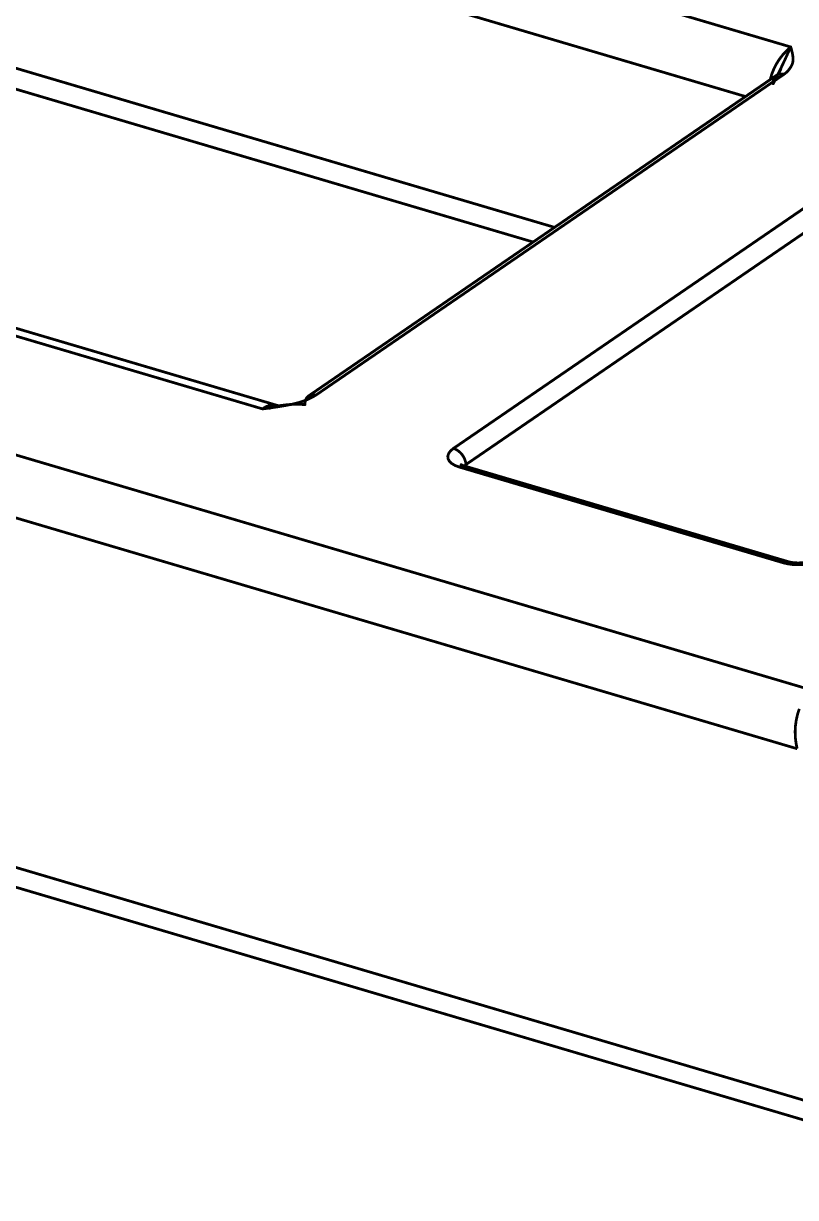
# Model space of a CAD drawing. Header units: inches. Extents: x 0 to 35.2, y -0.7 to 15.9.
# Drawn here: x 34.214 to 34.3539, y 9.4648 to 9.6776 of the extents above; entities that cross this region are included whole.
import ezdxf

# ---------------------------------------------------------------- set-up
doc = ezdxf.new("R2010")
doc.units = ezdxf.units.IN
doc.header["$MEASUREMENT"] = 0
doc.layers.add('Dimensions', color=6, linetype='Continuous')

msp = doc.modelspace()

# ---------------------------------------------------------------- linework, layer by layer
at = {"layer": 'Dimensions'}
for points in [[(33.86248, 9.81835, 0.0005, 0.0005, 0), (34.35301, 9.67336, 0.0005, 0.0005, 0)], [(33.86457, 9.80633, 0.0005, 0.0005, 0), (34.34481, 9.66438, 0.0005, 0.0005, 0)], [(33.76677, 9.75274, 0.0005, 0.0005, 0), (34.2573, 9.60775, 0.0005, 0.0005, 0)], [(33.77304, 9.75231, 0.0005, 0.0005, 0), (34.26004, 9.60836, 0.0005, 0.0005, 0)], [(33.73012, 9.74202, 0.0005, 0.0005, 0), (34.35698, 9.55673, 0.0005, 0.0005, 0)], [(33.72591, 9.73186, 0.0005, 0.0005, 0), (34.35417, 9.54615, 0.0005, 0.0005, 0)], [(34.34928, 9.66744, 0.0005, 0.0005, -0.163837), (34.35301, 9.67336, 0.0005, 0.0005, 0)], [(34.35192, 9.67098, 0.0005, 0.0005, 0), (34.35301, 9.67336, 0.0005, 0.0005, 0)], [(34.35301, 9.67336, 0.0005, 0.0005, -0.013969), (34.35327, 9.67237, 0.0005, 0.0005, 0)], [(34.20265, 9.67245, 0.0005, 0.0005, 0), (34.31022, 9.64066, 0.0005, 0.0005, 0)], [(34.35192, 9.67098, 0.0005, 0.0005, -0.005117), (34.35059, 9.66822, 0.0005, 0.0005, 0)], [(34.35332, 9.67035, 0.0005, 0.0005, -0.148823), (34.35177, 9.6684, 0.0005, 0.0005, 0)], [(34.35327, 9.67237, 0.0005, 0.0005, -0.042697), (34.35342, 9.67137, 0.0005, 0.0005, 0)], [(34.35342, 9.67137, 0.0005, 0.0005, -0.07954), (34.35332, 9.67035, 0.0005, 0.0005, 0)], [(34.20125, 9.66907, 0.0005, 0.0005, 0), (34.30634, 9.638, 0.0005, 0.0005, 0)], [(34.26561, 9.61009, 0.0005, 0.0005, 0), (34.35046, 9.66825, 0.0005, 0.0005, 0)], [(34.26693, 9.61023, 0.0005, 0.0005, 0), (34.35177, 9.6684, 0.0005, 0.0005, 0)], [(34.3499, 9.66739, 0.0005, 0.0005, -0.224634), (34.35057, 9.66832, 0.0005, 0.0005, 0)], [(34.35059, 9.66834, 0.0005, 0.0005, -0.018226), (34.3504, 9.6682, 0.0005, 0.0005, 0)], [(34.35057, 9.66832, 0.0005, 0.0005, -0.184757), (34.35177, 9.6684, 0.0005, 0.0005, 0)], [(34.35078, 9.66852, 0.0005, 0.0005, -0.047562), (34.35059, 9.66834, 0.0005, 0.0005, 0)], [(34.35094, 9.66877, 0.0005, 0.0005, -0.053306), (34.35078, 9.66852, 0.0005, 0.0005, 0)], [(34.35124, 9.66944, 0.0005, 0.0005, -0.030001), (34.35094, 9.66877, 0.0005, 0.0005, 0)], [(34.34984, 9.6667, 0.0005, 0.0005, 0), (34.35059, 9.66822, 0.0005, 0.0005, 0)], [(34.34984, 9.6667, 0.0005, 0.0005, -0.039368), (34.3499, 9.66739, 0.0005, 0.0005, 0)], [(34.2919, 9.6006, 0.0005, 0.0005, 0), (34.38134, 9.66191, 0.0005, 0.0005, 0)], [(34.29416, 9.59767, 0.0005, 0.0005, 0), (34.3836, 9.65898, 0.0005, 0.0005, 0)], [(33.90455, 9.61569, 0.0005, 0.0005, 0), (34.39802, 9.46983, 0.0005, 0.0005, 0)], [(33.90687, 9.61141, 0.0005, 0.0005, 0), (34.40205, 9.46505, 0.0005, 0.0005, 0)], [(34.26355, 9.60882, 0.0005, 0.0005, -0.017766), (34.26152, 9.60838, 0.0005, 0.0005, 0)], [(34.2654, 9.60944, 0.0005, 0.0005, -0.037507), (34.26355, 9.60882, 0.0005, 0.0005, 0)], [(34.265, 9.60854, 0.0005, 0.0005, -0.164106), (34.2653, 9.60978, 0.0005, 0.0005, 0)], [(34.2653, 9.60978, 0.0005, 0.0005, -0.333181), (34.26693, 9.61023, 0.0005, 0.0005, 0)], [(34.26693, 9.61023, 0.0005, 0.0005, -0.028321), (34.2654, 9.60944, 0.0005, 0.0005, 0)], [(34.2573, 9.60775, 0.0005, 0.0005, -0.234746), (34.26001, 9.60837, 0.0005, 0.0005, 0)], [(34.26152, 9.60838, 0.0005, 0.0005, -0.013431), (34.2573, 9.60775, 0.0005, 0.0005, 0)], [(34.25751, 9.60783, 0.0005, 0.0005, 0), (34.25915, 9.60813, 0.0005, 0.0005, 0)], [(34.25858, 9.60787, 0.0005, 0.0005, -0.017977), (34.25941, 9.60829, 0.0005, 0.0005, 0)], [(34.25915, 9.60813, 0.0005, 0.0005, -0.009772), (34.26075, 9.60839, 0.0005, 0.0005, 0)], [(34.25941, 9.60829, 0.0005, 0.0005, -0.050543), (34.2597, 9.60839, 0.0005, 0.0005, 0)], [(34.2597, 9.60839, 0.0005, 0.0005, -0.095775), (34.25989, 9.60839, 0.0005, 0.0005, 0)], [(34.25989, 9.60839, 0.0005, 0.0005, -0.058675), (34.26001, 9.60835, 0.0005, 0.0005, 0)], [(34.26075, 9.60839, 0.0005, 0.0005, -0.01844), (34.26226, 9.60855, 0.0005, 0.0005, 0)], [(34.26226, 9.60855, 0.0005, 0.0005, -0.025749), (34.265, 9.60854, 0.0005, 0.0005, 0)], [(34.29102, 9.59968, 0.0005, 0.0005, 0), (34.29137, 9.60016, 0.0005, 0.0005, 0)], [(34.29137, 9.60016, 0.0005, 0.0005, 0), (34.2919, 9.6006, 0.0005, 0.0005, 0)], [(34.2919, 9.6006, 0.0005, 0.0005, -0.290623), (34.29416, 9.59767, 0.0005, 0.0005, 0)], [(34.29086, 9.5992, 0.0005, 0.0005, 0), (34.29102, 9.59968, 0.0005, 0.0005, 0)], [(34.29086, 9.5992, 0.0005, 0.0005, 0), (34.29091, 9.59872, 0.0005, 0.0005, 0)], [(34.29091, 9.59872, 0.0005, 0.0005, 0), (34.29115, 9.59826, 0.0005, 0.0005, 0)], [(34.29115, 9.59826, 0.0005, 0.0005, 0), (34.29159, 9.59785, 0.0005, 0.0005, 0)], [(34.29159, 9.59785, 0.0005, 0.0005, 0), (34.2922, 9.59749, 0.0005, 0.0005, 0)], [(34.2922, 9.59749, 0.0005, 0.0005, 0), (34.29296, 9.59721, 0.0005, 0.0005, 0)], [(34.29296, 9.59721, 0.0005, 0.0005, -0.237149), (34.29387, 9.59741, 0.0005, 0.0005, 0)], [(34.29296, 9.59721, 0.0005, 0.0005, 0), (34.35168, 9.57985, 0.0005, 0.0005, 0)], [(34.29332, 9.59764, 0.0005, 0.0005, -4.827814), (34.29331, 9.59765, 0.0005, 0.0005, 0)], [(34.29339, 9.5976, 0.0005, 0.0005, -0.01465), (34.29331, 9.59765, 0.0005, 0.0005, 0)], [(34.29352, 9.59754, 0.0005, 0.0005, -0.03661), (34.29339, 9.5976, 0.0005, 0.0005, 0)], [(34.29387, 9.59741, 0.0005, 0.0005, -0.02068), (34.29352, 9.59754, 0.0005, 0.0005, 0)], [(34.29387, 9.59741, 0.0005, 0.0005, 0), (34.2939, 9.59745, 0.0005, 0.0005, 0)], [(34.29387, 9.59741, 0.0005, 0.0005, 0), (34.35259, 9.58005, 0.0005, 0.0005, 0)], [(34.29387, 9.59741, 0.0005, 0.0005, 0), (34.2939, 9.5974, 0.0005, 0.0005, 0)], [(34.2939, 9.59745, 0.0005, 0.0005, 0), (34.29416, 9.59767, 0.0005, 0.0005, 0)], [(34.29416, 9.59767, 0.0005, 0.0005, 0), (34.29419, 9.59732, 0.0005, 0.0005, 0)], [(34.35901, 9.58076, 0.0005, 0.0005, -0.200602), (34.35168, 9.57985, 0.0005, 0.0005, 0)], [(34.35168, 9.57985, 0.0005, 0.0005, -0.234903), (34.35259, 9.58006, 0.0005, 0.0005, 0)], [(34.35357, 9.57987, 0.0005, 0.0005, -0.039025), (34.35259, 9.58005, 0.0005, 0.0005, 0)], [(34.35599, 9.57999, 0.0005, 0.0005, -0.072564), (34.35357, 9.57987, 0.0005, 0.0005, 0)], [(34.35417, 9.54615, 0.0005, 0.0005, -0.149235), (34.35456, 9.55339, 0.0005, 0.0005, 0)]]:
    msp.add_lwpolyline(points, format="xyseb", dxfattribs=at)
for points in [[(34.35289, 9.67336, 0.00025, 0.00025, 1), (34.35314, 9.67336, 0.00025, 0.00025, 1)], [(34.35289, 9.67336, 0.00025, 0.00025, 1), (34.35314, 9.67336, 0.00025, 0.00025, 1)], [(34.35289, 9.67336, 0.00025, 0.00025, 1), (34.35314, 9.67336, 0.00025, 0.00025, 1)], [(34.35289, 9.67336, 0.00025, 0.00025, 1), (34.35314, 9.67336, 0.00025, 0.00025, 1)], [(34.3518, 9.67098, 0.00025, 0.00025, 1), (34.35205, 9.67098, 0.00025, 0.00025, 1)], [(34.3518, 9.67098, 0.00025, 0.00025, 1), (34.35205, 9.67098, 0.00025, 0.00025, 1)], [(34.35315, 9.67237, 0.00025, 0.00025, 1), (34.3534, 9.67237, 0.00025, 0.00025, 1)], [(34.35315, 9.67237, 0.00025, 0.00025, 1), (34.3534, 9.67237, 0.00025, 0.00025, 1)], [(34.35319, 9.67035, 0.00025, 0.00025, 1), (34.35344, 9.67035, 0.00025, 0.00025, 1)], [(34.35319, 9.67035, 0.00025, 0.00025, 1), (34.35344, 9.67035, 0.00025, 0.00025, 1)], [(34.35329, 9.67137, 0.00025, 0.00025, 1), (34.35354, 9.67137, 0.00025, 0.00025, 1)], [(34.35329, 9.67137, 0.00025, 0.00025, 1), (34.35354, 9.67137, 0.00025, 0.00025, 1)], [(34.35033, 9.66825, 0.00025, 0.00025, 1), (34.35058, 9.66825, 0.00025, 0.00025, 1)], [(34.35045, 9.66832, 0.00025, 0.00025, 1), (34.3507, 9.66832, 0.00025, 0.00025, 1)], [(34.35045, 9.66832, 0.00025, 0.00025, 1), (34.3507, 9.66832, 0.00025, 0.00025, 1)], [(34.35047, 9.66834, 0.00025, 0.00025, 1), (34.35072, 9.66834, 0.00025, 0.00025, 1)], [(34.35047, 9.66834, 0.00025, 0.00025, 1), (34.35072, 9.66834, 0.00025, 0.00025, 1)], [(34.35065, 9.66852, 0.00025, 0.00025, 1), (34.3509, 9.66852, 0.00025, 0.00025, 1)], [(34.35065, 9.66852, 0.00025, 0.00025, 1), (34.3509, 9.66852, 0.00025, 0.00025, 1)], [(34.35082, 9.66877, 0.00025, 0.00025, 1), (34.35107, 9.66877, 0.00025, 0.00025, 1)], [(34.35082, 9.66877, 0.00025, 0.00025, 1), (34.35107, 9.66877, 0.00025, 0.00025, 1)], [(34.35112, 9.66944, 0.00025, 0.00025, 1), (34.35137, 9.66944, 0.00025, 0.00025, 1)], [(34.35165, 9.6684, 0.00025, 0.00025, 1), (34.3519, 9.6684, 0.00025, 0.00025, 1)], [(34.35165, 9.6684, 0.00025, 0.00025, 1), (34.3519, 9.6684, 0.00025, 0.00025, 1)], [(34.35165, 9.6684, 0.00025, 0.00025, 1), (34.3519, 9.6684, 0.00025, 0.00025, 1)], [(34.34916, 9.66744, 0.00025, 0.00025, 1), (34.34941, 9.66744, 0.00025, 0.00025, 1)], [(34.34972, 9.6667, 0.00025, 0.00025, 1), (34.34997, 9.6667, 0.00025, 0.00025, 1)], [(34.34972, 9.6667, 0.00025, 0.00025, 1), (34.34997, 9.6667, 0.00025, 0.00025, 1)], [(34.34978, 9.66739, 0.00025, 0.00025, 1), (34.35003, 9.66739, 0.00025, 0.00025, 1)], [(34.34978, 9.66739, 0.00025, 0.00025, 1), (34.35003, 9.66739, 0.00025, 0.00025, 1)], [(34.35027, 9.6682, 0.00025, 0.00025, 1), (34.35052, 9.6682, 0.00025, 0.00025, 1)], [(34.35046, 9.66822, 0.00025, 0.00025, 1), (34.35072, 9.66822, 0.00025, 0.00025, 1)], [(34.35046, 9.66822, 0.00025, 0.00025, 1), (34.35072, 9.66822, 0.00025, 0.00025, 1)], [(34.34469, 9.66438, 0.00025, 0.00025, 1), (34.34494, 9.66438, 0.00025, 0.00025, 1)], [(34.31009, 9.64066, 0.00025, 0.00025, 1), (34.31034, 9.64066, 0.00025, 0.00025, 1)], [(34.30621, 9.638, 0.00025, 0.00025, 1), (34.30646, 9.638, 0.00025, 0.00025, 1)], [(34.26343, 9.60882, 0.00025, 0.00025, 1), (34.26368, 9.60882, 0.00025, 0.00025, 1)], [(34.26342, 9.60882, 0.00025, 0.00025, 1), (34.26367, 9.60882, 0.00025, 0.00025, 1)], [(34.26517, 9.60978, 0.00025, 0.00025, 1), (34.26542, 9.60978, 0.00025, 0.00025, 1)], [(34.26517, 9.60978, 0.00025, 0.00025, 1), (34.26542, 9.60978, 0.00025, 0.00025, 1)], [(34.26528, 9.60944, 0.00025, 0.00025, 1), (34.26553, 9.60944, 0.00025, 0.00025, 1)], [(34.26528, 9.60944, 0.00025, 0.00025, 1), (34.26553, 9.60944, 0.00025, 0.00025, 1)], [(34.26549, 9.61009, 0.00025, 0.00025, 1), (34.26574, 9.61009, 0.00025, 0.00025, 1)], [(34.26681, 9.61023, 0.00025, 0.00025, 1), (34.26706, 9.61023, 0.00025, 0.00025, 1)], [(34.26681, 9.61023, 0.00025, 0.00025, 1), (34.26706, 9.61023, 0.00025, 0.00025, 1)], [(34.26681, 9.61023, 0.00025, 0.00025, 1), (34.26706, 9.61023, 0.00025, 0.00025, 1)], [(34.25718, 9.60775, 0.00025, 0.00025, 1), (34.25743, 9.60775, 0.00025, 0.00025, 1)], [(34.25718, 9.60775, 0.00025, 0.00025, 1), (34.25743, 9.60775, 0.00025, 0.00025, 1)], [(34.25718, 9.60775, 0.00025, 0.00025, 1), (34.25743, 9.60775, 0.00025, 0.00025, 1)], [(34.25739, 9.60783, 0.00025, 0.00025, 1), (34.25764, 9.60783, 0.00025, 0.00025, 1)], [(34.25845, 9.60787, 0.00025, 0.00025, 1), (34.2587, 9.60787, 0.00025, 0.00025, 1)], [(34.25903, 9.60813, 0.00025, 0.00025, 1), (34.25928, 9.60813, 0.00025, 0.00025, 1)], [(34.25903, 9.60813, 0.00025, 0.00025, 1), (34.25928, 9.60813, 0.00025, 0.00025, 1)], [(34.25929, 9.60829, 0.00025, 0.00025, 1), (34.25954, 9.60829, 0.00025, 0.00025, 1)], [(34.25929, 9.60829, 0.00025, 0.00025, 1), (34.25954, 9.60829, 0.00025, 0.00025, 1)], [(34.25958, 9.60839, 0.00025, 0.00025, 1), (34.25983, 9.60839, 0.00025, 0.00025, 1)], [(34.25958, 9.60839, 0.00025, 0.00025, 1), (34.25983, 9.60839, 0.00025, 0.00025, 1)], [(34.25976, 9.60839, 0.00025, 0.00025, 1), (34.26001, 9.60839, 0.00025, 0.00025, 1)], [(34.25976, 9.60839, 0.00025, 0.00025, 1), (34.26001, 9.60839, 0.00025, 0.00025, 1)], [(34.25989, 9.60837, 0.00025, 0.00025, 1), (34.26014, 9.60837, 0.00025, 0.00025, 1)], [(34.25989, 9.60835, 0.00025, 0.00025, 1), (34.26014, 9.60835, 0.00025, 0.00025, 1)], [(34.25991, 9.60836, 0.00025, 0.00025, 1), (34.26016, 9.60836, 0.00025, 0.00025, 1)], [(34.26062, 9.60839, 0.00025, 0.00025, 1), (34.26087, 9.60839, 0.00025, 0.00025, 1)], [(34.26062, 9.60839, 0.00025, 0.00025, 1), (34.26087, 9.60839, 0.00025, 0.00025, 1)], [(34.2614, 9.60838, 0.00025, 0.00025, 1), (34.26165, 9.60838, 0.00025, 0.00025, 1)], [(34.2614, 9.60838, 0.00025, 0.00025, 1), (34.26165, 9.60838, 0.00025, 0.00025, 1)], [(34.26213, 9.60855, 0.00025, 0.00025, 1), (34.26238, 9.60855, 0.00025, 0.00025, 1)], [(34.26213, 9.60855, 0.00025, 0.00025, 1), (34.26238, 9.60855, 0.00025, 0.00025, 1)], [(34.26488, 9.60854, 0.00025, 0.00025, 1), (34.26513, 9.60854, 0.00025, 0.00025, 1)], [(34.26488, 9.60854, 0.00025, 0.00025, 1), (34.26513, 9.60854, 0.00025, 0.00025, 1)], [(34.29124, 9.60016, 0.00025, 0.00025, 1), (34.29149, 9.60016, 0.00025, 0.00025, 1)], [(34.29124, 9.60016, 0.00025, 0.00025, 1), (34.29149, 9.60016, 0.00025, 0.00025, 1)], [(34.29177, 9.6006, 0.00025, 0.00025, 1), (34.29202, 9.6006, 0.00025, 0.00025, 1)], [(34.29177, 9.6006, 0.00025, 0.00025, 1), (34.29202, 9.6006, 0.00025, 0.00025, 1)], [(34.29177, 9.6006, 0.00025, 0.00025, 1), (34.29202, 9.6006, 0.00025, 0.00025, 1)], [(34.29074, 9.5992, 0.00025, 0.00025, 1), (34.29099, 9.5992, 0.00025, 0.00025, 1)], [(34.29074, 9.5992, 0.00025, 0.00025, 1), (34.29099, 9.5992, 0.00025, 0.00025, 1)], [(34.29078, 9.59872, 0.00025, 0.00025, 1), (34.29103, 9.59872, 0.00025, 0.00025, 1)], [(34.29078, 9.59872, 0.00025, 0.00025, 1), (34.29103, 9.59872, 0.00025, 0.00025, 1)], [(34.29089, 9.59968, 0.00025, 0.00025, 1), (34.29114, 9.59968, 0.00025, 0.00025, 1)], [(34.29089, 9.59968, 0.00025, 0.00025, 1), (34.29114, 9.59968, 0.00025, 0.00025, 1)], [(34.29103, 9.59826, 0.00025, 0.00025, 1), (34.29128, 9.59826, 0.00025, 0.00025, 1)], [(34.29103, 9.59826, 0.00025, 0.00025, 1), (34.29128, 9.59826, 0.00025, 0.00025, 1)], [(34.29146, 9.59785, 0.00025, 0.00025, 1), (34.29171, 9.59785, 0.00025, 0.00025, 1)], [(34.29146, 9.59785, 0.00025, 0.00025, 1), (34.29171, 9.59785, 0.00025, 0.00025, 1)], [(34.29207, 9.59749, 0.00025, 0.00025, 1), (34.29232, 9.59749, 0.00025, 0.00025, 1)], [(34.29207, 9.59749, 0.00025, 0.00025, 1), (34.29232, 9.59749, 0.00025, 0.00025, 1)], [(34.29283, 9.59721, 0.00025, 0.00025, 1), (34.29308, 9.59721, 0.00025, 0.00025, 1)], [(34.29283, 9.59721, 0.00025, 0.00025, 1), (34.29308, 9.59721, 0.00025, 0.00025, 1)], [(34.29283, 9.59721, 0.00025, 0.00025, 1), (34.29308, 9.59721, 0.00025, 0.00025, 1)], [(34.29319, 9.59765, 0.00025, 0.00025, 1), (34.29344, 9.59765, 0.00025, 0.00025, 1)], [(34.29319, 9.59765, 0.00025, 0.00025, 1), (34.29344, 9.59765, 0.00025, 0.00025, 1)], [(34.29319, 9.59764, 0.00025, 0.00025, 1), (34.29344, 9.59764, 0.00025, 0.00025, 1)], [(34.29327, 9.5976, 0.00025, 0.00025, 1), (34.29352, 9.5976, 0.00025, 0.00025, 1)], [(34.29327, 9.5976, 0.00025, 0.00025, 1), (34.29352, 9.5976, 0.00025, 0.00025, 1)], [(34.2934, 9.59754, 0.00025, 0.00025, 1), (34.29365, 9.59754, 0.00025, 0.00025, 1)], [(34.2934, 9.59754, 0.00025, 0.00025, 1), (34.29365, 9.59754, 0.00025, 0.00025, 1)], [(34.29374, 9.59741, 0.00025, 0.00025, 1), (34.29399, 9.59741, 0.00025, 0.00025, 1)], [(34.29374, 9.59741, 0.00025, 0.00025, 1), (34.29399, 9.59741, 0.00025, 0.00025, 1)], [(34.29374, 9.59741, 0.00025, 0.00025, 1), (34.29399, 9.59741, 0.00025, 0.00025, 1)], [(34.29374, 9.59741, 0.00025, 0.00025, 1), (34.29399, 9.59741, 0.00025, 0.00025, 1)], [(34.29374, 9.59741, 0.00025, 0.00025, 1), (34.29399, 9.59741, 0.00025, 0.00025, 1)], [(34.29377, 9.59745, 0.00025, 0.00025, 1), (34.29402, 9.59745, 0.00025, 0.00025, 1)], [(34.29377, 9.59745, 0.00025, 0.00025, 1), (34.29402, 9.59745, 0.00025, 0.00025, 1)], [(34.29378, 9.5974, 0.00025, 0.00025, 1), (34.29403, 9.5974, 0.00025, 0.00025, 1)], [(34.29404, 9.59767, 0.00025, 0.00025, 1), (34.29429, 9.59767, 0.00025, 0.00025, 1)], [(34.29404, 9.59767, 0.00025, 0.00025, 1), (34.29429, 9.59767, 0.00025, 0.00025, 1)], [(34.29404, 9.59767, 0.00025, 0.00025, 1), (34.29429, 9.59767, 0.00025, 0.00025, 1)], [(34.29404, 9.59767, 0.00025, 0.00025, 1), (34.29429, 9.59767, 0.00025, 0.00025, 1)], [(34.29406, 9.59732, 0.00025, 0.00025, 1), (34.29431, 9.59732, 0.00025, 0.00025, 1)], [(34.35156, 9.57985, 0.00025, 0.00025, 1), (34.35181, 9.57985, 0.00025, 0.00025, 1)], [(34.35156, 9.57985, 0.00025, 0.00025, 1), (34.35181, 9.57985, 0.00025, 0.00025, 1)], [(34.35156, 9.57985, 0.00025, 0.00025, 1), (34.35181, 9.57985, 0.00025, 0.00025, 1)], [(34.35247, 9.58005, 0.00025, 0.00025, 1), (34.35272, 9.58005, 0.00025, 0.00025, 1)], [(34.35246, 9.58006, 0.00025, 0.00025, 1), (34.35271, 9.58006, 0.00025, 0.00025, 1)], [(34.35247, 9.58005, 0.00025, 0.00025, 1), (34.35272, 9.58005, 0.00025, 0.00025, 1)], [(34.35345, 9.57987, 0.00025, 0.00025, 1), (34.3537, 9.57987, 0.00025, 0.00025, 1)], [(34.35345, 9.57987, 0.00025, 0.00025, 1), (34.3537, 9.57987, 0.00025, 0.00025, 1)]]:
    msp.add_lwpolyline(points, format="xyseb", close=True, dxfattribs=at)

doc.saveas('drawing.dxf')
